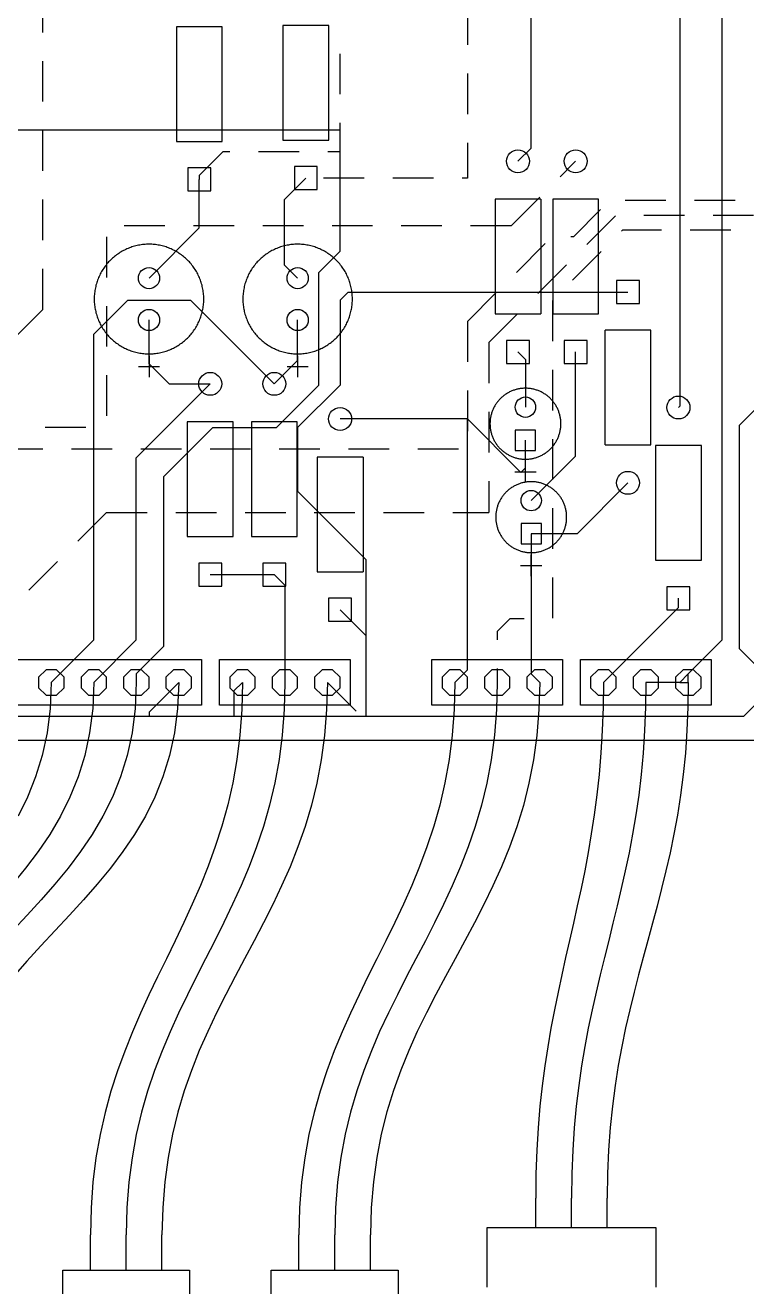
# Model space of a CAD drawing. Header units: millimetres. Extents: x 0 to 150, y 0 to 136.
# Drawn here: x 66.6 to 96.8, y 36.2 to 89 of the extents above; entities that cross this region are included whole.
import ezdxf

# ---------------------------------------------------------------- set-up
doc = ezdxf.new("R2010")
doc.units = ezdxf.units.MM
for name, color, linetype in [('CU_BOT', 5, 'Continuous'), ('CU_TOP', 1, 'Continuous'), ('HARNESS', 3, 'Continuous'), ('OUTLINE', 7, 'Continuous'), ('PADS', 2, 'Continuous'), ('PANEL', 4, 'Continuous'), ('PANEL_DETAIL', 4, 'Continuous'), ('SILK', 8, 'Continuous')]:
    doc.layers.add(name, color=color, linetype=linetype)

msp = doc.modelspace()

# ---------------------------------------------------------------- linework, layer by layer
at = {"layer": 'CU_BOT'}
for points in [[(67.293, 88.7322), (67.293, 90.4322)], [(85.073, 89.9064), (85.073, 88.2064)], [(79.739, 86.1391), (79.739, 87.8391)], [(67.293, 85.8322), (67.293, 87.5322)], [(85.073, 87.0064), (85.073, 85.3064)], [(67.293, 82.9322), (67.293, 84.6322)], [(79.2291, 83.749), (79.739, 83.749), (79.739, 84.9391)], [(85.073, 84.1064), (85.073, 82.6311), (84.8483, 82.6311)], [(73.8451, 82.7446), (74.8495, 83.749), (75.1291, 83.749)], [(76.3291, 83.749), (78.0291, 83.749)], [(88.9515, 82.6881), (89.6008, 83.3374)], [(73.8451, 82.7446), (73.8451, 82.5776)], [(80.7483, 82.6311), (79.0483, 82.6311)], [(83.6483, 82.6311), (81.9483, 82.6311)], [(67.293, 80.0322), (67.293, 81.7322)], [(86.9009, 80.6375), (88.103, 81.8396)], [(91.6741, 81.7043), (93.3741, 81.7043)], [(94.5741, 81.7043), (96.2741, 81.7043)], [(89.4001, 80.193), (89.518, 80.193), (90.6367, 81.3117)], [(90.0632, 79.8492), (91.2653, 81.0513)], [(92.4526, 81.082), (94.1526, 81.082)], [(95.3526, 81.082), (97.0526, 81.082)], [(72.4009, 80.6375), (70.7009, 80.6375)], [(75.3009, 80.6375), (73.6009, 80.6375)], [(78.2009, 80.6375), (76.5009, 80.6375)], [(81.1009, 80.6375), (79.4009, 80.6375)], [(84.0009, 80.6375), (82.3009, 80.6375)], [(86.9009, 80.6375), (85.2009, 80.6375)], [(93.1995, 80.4597), (91.5627, 80.4597), (91.518, 80.415)], [(96.0995, 80.4597), (94.3995, 80.4597)], [(69.96, 80.1784), (69.96, 78.4784)], [(87.1236, 78.6876), (88.3257, 79.8897)], [(90.6695, 79.5665), (89.4674, 78.3644)], [(67.293, 77.1322), (67.293, 78.8322)], [(88.0126, 77.7986), (89.2147, 79.0007)], [(85.073, 76.637), (86.2751, 77.8391)], [(67.293, 77.1322), (66.0909, 75.9301)], [(69.96, 77.2784), (69.96, 75.5784)], [(88.629, 77.5117), (88.629, 75.8117)], [(85.073, 76.637), (85.073, 74.937)], [(85.962, 75.748), (87.1641, 76.9501)], [(85.962, 75.748), (85.962, 74.048)], [(88.629, 74.6117), (88.629, 72.9117)], [(69.96, 74.3784), (69.96, 72.6784)], [(85.073, 73.737), (85.073, 72.037)], [(85.962, 72.848), (85.962, 71.148)], [(69.0902, 72.192), (67.3902, 72.192)], [(65.5926, 71.303), (67.2926, 71.303)], [(68.4926, 71.303), (70.1926, 71.303)], [(71.3926, 71.303), (73.0926, 71.303)], [(74.2926, 71.303), (75.9926, 71.303)], [(77.1926, 71.303), (78.8926, 71.303)], [(80.0926, 71.303), (81.7926, 71.303)], [(82.9926, 71.303), (84.6926, 71.303)], [(88.629, 71.7117), (88.629, 70.0117)], [(85.962, 69.948), (85.962, 68.636)], [(88.629, 68.8117), (88.629, 67.1117)], [(69.96, 68.636), (68.7579, 67.4339)], [(69.96, 68.636), (71.66, 68.636)], [(72.86, 68.636), (74.56, 68.636)], [(75.76, 68.636), (77.46, 68.636)], [(78.66, 68.636), (80.36, 68.636)], [(81.56, 68.636), (83.26, 68.636)], [(84.46, 68.636), (85.962, 68.636)], [(67.9094, 66.5854), (66.7073, 65.3833)], [(88.629, 65.9117), (88.629, 64.2117)], [(87.4497, 64.191), (86.851, 64.191), (86.3176, 63.6576), (86.3176, 63.3106)], [(86.3176, 62.1106), (86.3176, 61.524)], [(79.2056, 61.524), (80.4077, 60.3219)], [(69.028, 60.1016), (67.328, 60.1016)], [(71.928, 60.1016), (70.228, 60.1016)], [(74.828, 60.1016), (73.128, 60.1016)], [(77.728, 60.1016), (76.028, 60.1016)], [(80.628, 60.1016), (78.928, 60.1016)]]:
    msp.add_lwpolyline(points, dxfattribs=at)
at = {"layer": 'CU_TOP'}
for points in [[(95.741, 63.302), (95.741, 101.529), (92.6736, 101.529), (91.296, 100.1514)], [(71.2046, 61.8796), (72.3603, 63.0353), (72.3603, 70.1473), (74.405, 72.192), (77.072, 72.192), (78.85, 73.97), (78.85, 78.6817), (79.739, 79.5707), (79.739, 84.638), (49.513, 84.638), (45.068, 80.193), (35.289, 80.193), (35.289, 94.417), (39.3336, 94.417), (39.734, 94.0166)], [(87.1854, 83.3374), (87.74, 83.892), (87.74, 94.0166)], [(93.963, 91.3496), (93.963, 73.0886), (93.9042, 73.0298)], [(73.8451, 80.5524), (73.8451, 82.5776)], [(77.4163, 78.99), (77.4163, 81.7421), (78.3053, 82.6311)], [(73.8451, 80.5524), (71.738, 78.4452)], [(77.4163, 78.99), (77.961, 78.4452)], [(80.0742, 77.8612), (79.739, 77.526), (79.739, 73.97), (77.961, 72.192), (77.961, 69.525), (80.816, 66.67), (80.816, 63.49)], [(80.0742, 77.8612), (91.7912, 77.8612)], [(69.4266, 63.302), (69.4266, 76.1036), (70.849, 77.526), (73.4778, 77.526), (76.9831, 74.0207)], [(71.738, 74.859), (71.738, 76.6952)], [(77.961, 74.9986), (77.961, 76.6952)], [(106.0534, 75.748), (104.631, 75.748), (99.9193, 75.748), (96.4522, 72.2809), (96.4522, 62.9398), (97.9628, 61.4292), (96.6352, 60.1016), (80.816, 60.1016), (75.294, 60.1016), (71.738, 60.1016), (65.515, 60.1016), (44.179, 60.1016), (37.067, 60.1016), (37.067, 61.524)], [(77.961, 74.9986), (76.9831, 74.0207)], [(87.4986, 75.0411), (87.1854, 75.3542)], [(87.4986, 75.0411), (87.4986, 73.0454)], [(87.74, 69.1338), (89.6008, 70.9947), (89.6008, 75.3542)], [(72.5763, 74.0207), (71.738, 74.859)], [(74.301, 74.0207), (71.2046, 70.9243)], [(72.5763, 74.0207), (74.301, 74.0207)], [(87.3094, 70.3138), (85.073, 72.5503), (79.739, 72.5503)], [(85.073, 62.0574), (85.073, 72.5503)], [(87.3094, 70.3138), (87.4986, 70.5029), (87.4986, 71.6586)], [(71.2046, 63.302), (71.2046, 70.9243)], [(89.6602, 67.747), (91.7912, 69.8779)], [(89.6602, 67.747), (87.74, 67.747), (87.74, 61.8796), (88.0956, 61.524)], [(74.301, 66.0375), (76.9831, 66.0375)], [(77.4276, 65.593), (76.9831, 66.0375)], [(77.4276, 65.593), (77.4276, 61.524)], [(90.7626, 61.524), (93.9042, 64.6656), (93.9042, 65.0466)], [(79.739, 64.567), (80.816, 63.49), (80.816, 60.1016)], [(69.4266, 63.302), (67.6486, 61.524)], [(71.2046, 63.302), (69.4266, 61.524)], [(95.741, 63.302), (94.3186, 61.8796), (93.963, 61.524)], [(71.2046, 61.8796), (71.2046, 61.524)], [(85.073, 62.0574), (84.5396, 61.524)], [(94.3186, 61.524), (94.3186, 61.8796)], [(71.738, 60.2794), (72.9826, 61.524)], [(75.294, 61.1684), (75.6496, 61.524)], [(93.963, 61.524), (92.5406, 61.524)], [(93.963, 61.524), (94.3186, 61.524)], [(75.294, 61.1684), (75.294, 60.1016)], [(71.738, 60.2794), (71.738, 60.1016)]]:
    msp.add_lwpolyline(points, dxfattribs=at)
at = {"layer": 'HARNESS'}
for points in [[(69.4266, 61.524), (69.3819, 60.4366), (69.2527, 59.4186), (69.0459, 58.464), (68.7686, 57.5672), (68.4278, 56.7223), (68.0306, 55.9236), (67.5841, 55.1653), (67.0952, 54.4417), (66.5712, 53.7469), (66.0189, 53.0752)], [(71.2046, 61.524), (71.1599, 60.4365), (71.0306, 59.4183), (70.8236, 58.4637), (70.546, 57.5668), (70.205, 56.7219), (69.8075, 55.9232), (69.3606, 55.1649), (68.8714, 54.4413), (68.3469, 53.7466), (67.7942, 53.075), (67.2203, 52.4207), (66.6324, 51.778), (66.0373, 51.141)], [(72.9826, 61.524), (72.9379, 60.4363), (72.8084, 59.418), (72.6013, 58.4633), (72.3235, 57.5664), (71.9822, 56.7214), (71.5844, 55.9227), (71.1372, 55.1645), (70.6476, 54.4409), (70.1227, 53.7463), (69.5696, 53.0747), (68.9953, 52.4205), (68.4068, 51.7779), (67.8113, 51.141), (67.2158, 50.5041), (66.6273, 49.8615), (66.053, 49.2073)], [(67.6486, 61.524), (67.604, 60.4368), (67.4748, 59.4188), (67.2682, 58.4644), (66.9911, 57.5676), (66.6506, 56.7227), (66.2537, 55.924)], [(75.6496, 61.524), (75.6221, 60.3923), (75.5424, 59.3187), (75.4149, 58.2984), (75.2439, 57.3266), (75.0338, 56.3984), (74.789, 55.5089), (74.5137, 54.6534), (74.2124, 53.8269), (73.8893, 53.0246), (73.5488, 52.2418), (73.1953, 51.4734), (72.8331, 50.7148), (72.4665, 49.961), (72.0999, 49.2072), (71.7377, 48.4486), (71.3842, 47.6802), (71.0437, 46.8974), (70.7206, 46.0951), (70.4193, 45.2686), (70.144, 44.4131), (69.8992, 43.5236), (69.6891, 42.5954), (69.5181, 41.6236), (69.3906, 40.6033), (69.3109, 39.5297), (69.2834, 38.398)], [(77.4276, 61.524), (77.3989, 60.389), (77.3157, 59.313), (77.1826, 58.2909), (77.0041, 57.318), (76.7848, 56.3892), (76.5292, 55.4998), (76.2419, 54.6447), (75.9273, 53.8191), (75.59, 53.018), (75.2346, 52.2366), (74.8656, 51.4699), (74.4874, 50.713), (74.1048, 49.961), (73.7222, 49.209), (73.344, 48.4521), (72.975, 47.6854), (72.6196, 46.904), (72.2823, 46.1029), (71.9677, 45.2773), (71.6804, 44.4222), (71.4248, 43.5328), (71.2055, 42.604), (71.027, 41.6311), (70.8939, 40.609), (70.8107, 39.533), (70.782, 38.398)], [(79.2056, 61.524), (79.1757, 60.3856), (79.089, 59.307), (78.9503, 58.2831), (78.7643, 57.3091), (78.5358, 56.3798), (78.2694, 55.4903), (77.97, 54.6357), (77.6422, 53.8109), (77.2907, 53.0111), (76.9204, 52.2311), (76.5358, 51.4661), (76.1418, 50.7111), (75.7431, 49.961), (75.3444, 49.2109), (74.9504, 48.4559), (74.5658, 47.6909), (74.1955, 46.9109), (73.844, 46.1111), (73.5162, 45.2863), (73.2168, 44.4317), (72.9504, 43.5422), (72.7219, 42.6129), (72.5359, 41.6389), (72.3972, 40.615), (72.3105, 39.5364), (72.2806, 38.398)], [(84.5396, 61.524), (84.5114, 60.3905), (84.4297, 59.3155), (84.2991, 58.2942), (84.1239, 57.3218), (83.9086, 56.3932), (83.6576, 55.5038), (83.3755, 54.6485), (83.0667, 53.8225), (82.7356, 53.0209), (82.3866, 52.2388), (82.0244, 51.4714), (81.6532, 50.7138), (81.2775, 49.961), (80.9018, 49.2082), (80.5306, 48.4506), (80.1684, 47.6832), (79.8194, 46.9011), (79.4883, 46.0995), (79.1795, 45.2735), (78.8974, 44.4182), (78.6464, 43.5288), (78.4311, 42.6002), (78.2559, 41.6278), (78.1253, 40.6065), (78.0436, 39.5315), (78.0154, 38.398)], [(86.3176, 61.524), (86.2882, 60.3871), (86.203, 59.3096), (86.0668, 58.2866), (85.8841, 57.313), (85.6595, 56.3839), (85.3979, 55.4945), (85.1037, 54.6396), (84.7816, 53.8145), (84.4363, 53.0141), (84.0724, 52.2335), (83.6946, 51.4678), (83.3075, 50.7119), (82.9158, 49.961), (82.5241, 49.2101), (82.137, 48.4542), (81.7592, 47.6885), (81.3953, 46.9079), (81.05, 46.1075), (80.7279, 45.2824), (80.4337, 44.4275), (80.1721, 43.5381), (79.9475, 42.609), (79.7648, 41.6354), (79.6286, 40.6124), (79.5434, 39.5349), (79.514, 38.398)], [(88.0956, 61.524), (88.065, 60.3837), (87.9763, 59.3035), (87.8345, 58.2786), (87.6442, 57.3039), (87.4105, 56.3743), (87.1381, 55.4848), (86.8318, 54.6305), (86.4965, 53.8062), (86.1371, 53.0071), (85.7582, 52.228), (85.3649, 51.464), (84.9619, 50.71), (84.5541, 49.961), (84.1463, 49.212), (83.7433, 48.458), (83.35, 47.694), (82.9711, 46.9149), (82.6117, 46.1158), (82.2764, 45.2915), (81.9701, 44.4372), (81.6977, 43.5477), (81.464, 42.6181), (81.2737, 41.6434), (81.1319, 40.6185), (81.0432, 39.5383), (81.0126, 38.398)], [(90.7626, 61.524), (90.7503, 60.4939), (90.7149, 59.5118), (90.6581, 58.5735), (90.5819, 57.6752), (90.4884, 56.8128), (90.3793, 55.9823), (90.2567, 55.1798), (90.1225, 54.4012), (89.9786, 53.6426), (89.827, 52.9), (89.6696, 52.1693), (89.5082, 51.4467), (89.345, 50.728), (89.1818, 50.0093), (89.0204, 49.2867), (88.863, 48.556), (88.7114, 47.8134), (88.5675, 47.0548), (88.4333, 46.2762), (88.3107, 45.4737), (88.2016, 44.6432), (88.1081, 43.7808), (88.0319, 42.8825), (87.9751, 41.9442), (87.9397, 40.9621), (87.9274, 39.932)], [(92.5406, 61.524), (92.5271, 60.4923), (92.4881, 59.5089), (92.4258, 58.5697), (92.3421, 57.6708), (92.2393, 56.8082), (92.1196, 55.9777), (91.9849, 55.1754), (91.8374, 54.3973), (91.6794, 53.6393), (91.5128, 52.8974), (91.3398, 52.1675), (91.1626, 51.4458), (90.9833, 50.728), (90.804, 50.0102), (90.6268, 49.2885), (90.4538, 48.5586), (90.2872, 47.8167), (90.1292, 47.0587), (89.9817, 46.2806), (89.847, 45.4783), (89.7273, 44.6478), (89.6245, 43.7852), (89.5408, 42.8863), (89.4785, 41.9471), (89.4395, 40.9637), (89.426, 39.932)], [(94.3186, 61.524), (94.3039, 60.4905), (94.2614, 59.5057), (94.1935, 58.5656), (94.1023, 57.6661), (93.9903, 56.8032), (93.8598, 55.9727), (93.713, 55.1707), (93.5524, 54.393), (93.3801, 53.6356), (93.1986, 52.8945), (93.0101, 52.1656), (92.817, 51.4448), (92.6216, 50.728), (92.4262, 50.0112), (92.2331, 49.2904), (92.0446, 48.5615), (91.8631, 47.8204), (91.6908, 47.063), (91.5302, 46.2853), (91.3834, 45.4833), (91.2529, 44.6528), (91.1409, 43.7899), (91.0497, 42.8904), (90.9818, 41.9503), (90.9393, 40.9655), (90.9246, 39.932)]]:
    msp.add_lwpolyline(points, dxfattribs=at)
at = {"layer": 'OUTLINE'}
msp.add_lwpolyline([(34.4, 129.088), (132.4, 129.088), (132.4, 59.088), (34.4, 59.088)], close=True, dxfattribs=at)
at = {"layer": 'PADS'}
for points in [[(73.3651, 83.0577), (73.3651, 82.0976), (74.3252, 82.0976), (74.3252, 83.0577)], [(77.8252, 83.1112), (77.8252, 82.151), (78.7853, 82.151), (78.7853, 83.1112)], [(91.3111, 78.3412), (91.3111, 77.3811), (92.2712, 77.3811), (92.2712, 78.3412)], [(86.7053, 75.8342), (86.7053, 74.8741), (87.6654, 74.8741), (87.6654, 75.8342)], [(89.1207, 75.8342), (89.1207, 74.8741), (90.0809, 74.8741), (90.0809, 75.8342)], [(87.0718, 72.0853), (87.0718, 71.2319), (87.9253, 71.2319), (87.9253, 72.0853)], [(87.3133, 68.1737), (87.3133, 67.3203), (88.1667, 67.3203), (88.1667, 68.1737)], [(73.8209, 66.5175), (73.8209, 65.5574), (74.781, 65.5574), (74.781, 66.5175)], [(76.503, 66.5175), (76.503, 65.5574), (77.4632, 65.5574), (77.4632, 66.5175)], [(93.4241, 65.5267), (93.4241, 64.5665), (94.3843, 64.5665), (94.3843, 65.5267)], [(79.2589, 65.0471), (79.2589, 64.087), (80.2191, 64.087), (80.2191, 65.0471)], [(68.182, 61.7449), (67.8695, 62.0574), (67.4277, 62.0574), (67.1152, 61.7449), (67.1152, 61.3031), (67.4277, 60.9906), (67.8695, 60.9906), (68.182, 61.3031)], [(69.96, 61.7449), (69.6475, 62.0574), (69.2057, 62.0574), (68.8932, 61.7449), (68.8932, 61.3031), (69.2057, 60.9906), (69.6475, 60.9906), (69.96, 61.3031)], [(71.738, 61.7449), (71.4255, 62.0574), (70.9837, 62.0574), (70.6712, 61.7449), (70.6712, 61.3031), (70.9837, 60.9906), (71.4255, 60.9906), (71.738, 61.3031)], [(73.516, 61.7449), (73.2035, 62.0574), (72.7617, 62.0574), (72.4492, 61.7449), (72.4492, 61.3031), (72.7617, 60.9906), (73.2035, 60.9906), (73.516, 61.3031)], [(76.183, 61.7449), (75.8705, 62.0574), (75.4287, 62.0574), (75.1162, 61.7449), (75.1162, 61.3031), (75.4287, 60.9906), (75.8705, 60.9906), (76.183, 61.3031)], [(77.961, 61.7449), (77.6485, 62.0574), (77.2067, 62.0574), (76.8942, 61.7449), (76.8942, 61.3031), (77.2067, 60.9906), (77.6485, 60.9906), (77.961, 61.3031)], [(79.739, 61.7449), (79.4265, 62.0574), (78.9847, 62.0574), (78.6722, 61.7449), (78.6722, 61.3031), (78.9847, 60.9906), (79.4265, 60.9906), (79.739, 61.3031)], [(85.073, 61.7449), (84.7605, 62.0574), (84.3187, 62.0574), (84.0062, 61.7449), (84.0062, 61.3031), (84.3187, 60.9906), (84.7605, 60.9906), (85.073, 61.3031)], [(86.851, 61.7449), (86.5385, 62.0574), (86.0967, 62.0574), (85.7842, 61.7449), (85.7842, 61.3031), (86.0967, 60.9906), (86.5385, 60.9906), (86.851, 61.3031)], [(88.629, 61.7449), (88.3165, 62.0574), (87.8747, 62.0574), (87.5622, 61.7449), (87.5622, 61.3031), (87.8747, 60.9906), (88.3165, 60.9906), (88.629, 61.3031)], [(91.296, 61.7449), (90.9835, 62.0574), (90.5417, 62.0574), (90.2292, 61.7449), (90.2292, 61.3031), (90.5417, 60.9906), (90.9835, 60.9906), (91.296, 61.3031)], [(93.074, 61.7449), (92.7615, 62.0574), (92.3197, 62.0574), (92.0072, 61.7449), (92.0072, 61.3031), (92.3197, 60.9906), (92.7615, 60.9906), (93.074, 61.3031)], [(94.852, 61.7449), (94.5395, 62.0574), (94.0977, 62.0574), (93.7852, 61.7449), (93.7852, 61.3031), (94.0977, 60.9906), (94.5395, 60.9906), (94.852, 61.3031)]]:
    msp.add_lwpolyline(points, close=True, dxfattribs=at)
for centre, radius in [((87.1854, 83.3374), 0.4801), ((89.6008, 83.3374), 0.4801), ((71.738, 78.4452), 0.4445), ((77.961, 78.4452), 0.4445), ((71.738, 76.6952), 0.4445), ((77.961, 76.6952), 0.4445), ((74.301, 74.0207), 0.4801), ((76.9831, 74.0207), 0.4801), ((87.4986, 73.0454), 0.4267), ((93.9042, 73.0298), 0.4801), ((79.739, 72.5503), 0.4801), ((91.7912, 69.8779), 0.4801), ((87.74, 69.1338), 0.4267)]:
    msp.add_circle(centre, radius, dxfattribs=at)
at = {"layer": 'PANEL'}
for points in [[(92.966, 36.2097), (92.966, 38.693), (92.966, 38.693), (85.886, 38.693), (85.886, 36.2097)], [(68.127, 36.923), (73.437, 36.923), (73.437, 34.4095)], [(68.127, 34.4095), (68.127, 36.923)], [(76.859, 36.923), (82.169, 36.923), (82.169, 34.4095)], [(76.859, 34.4095), (76.859, 36.923)]]:
    msp.add_lwpolyline(points, dxfattribs=at)
at = {"layer": 'PANEL_DETAIL'}
for points in [[(87.9274, 38.693), (87.9274, 39.932)], [(89.426, 38.693), (89.426, 39.932)], [(90.9246, 38.693), (90.9246, 39.932)], [(69.2834, 36.923), (69.2834, 38.398)], [(70.782, 36.923), (70.782, 38.398)], [(72.2806, 36.923), (72.2806, 38.398)], [(78.0154, 36.923), (78.0154, 38.398)], [(79.514, 36.923), (79.514, 38.398)], [(81.0126, 36.923), (81.0126, 38.398)]]:
    msp.add_lwpolyline(points, dxfattribs=at)
at = {"layer": 'SILK'}
for points in [[(74.8053, 84.1689), (74.8053, 88.9695), (72.885, 88.9695), (72.885, 84.1689), (74.8053, 84.1689)], [(79.2654, 84.2224), (79.2654, 89.023), (77.3451, 89.023), (77.3451, 84.2224), (79.2654, 84.2224)], [(90.5609, 76.9455), (90.5609, 81.7461), (88.6407, 81.7461), (88.6407, 76.9455), (90.5609, 76.9455)], [(71.738, 75.2766), (71.7939, 75.2773), (71.8496, 75.2793), (71.9054, 75.2827), (71.9611, 75.2875), (72.0166, 75.2936), (72.072, 75.3011), (72.1271, 75.3099), (72.182, 75.32), (72.2367, 75.3315), (72.2911, 75.3443), (72.3451, 75.3585), (72.3988, 75.3739), (72.4521, 75.3906), (72.5049, 75.4086), (72.5573, 75.428), (72.6093, 75.4485), (72.6607, 75.4704), (72.7116, 75.4935), (72.7618, 75.5178), (72.8115, 75.5433), (72.8605, 75.5701), (72.9089, 75.598), (72.9566, 75.6271), (73.0035, 75.6574), (73.0497, 75.6888), (73.0952, 75.7213), (73.1398, 75.7549), (73.1836, 75.7895), (73.2266, 75.8253), (73.2686, 75.862), (73.3097, 75.8998), (73.35, 75.9385), (73.3892, 75.9783), (73.4274, 76.019), (73.4648, 76.0605), (73.5009, 76.103), (73.5362, 76.1464), (73.5703, 76.1907), (73.6034, 76.2357), (73.6353, 76.2815), (73.6661, 76.3281), (73.6958, 76.3754), (73.7243, 76.4234), (73.7517, 76.4722), (73.7778, 76.5215), (73.8027, 76.5715), (73.8264, 76.6221), (73.8489, 76.6732), (73.8701, 76.7249), (73.8901, 76.777), (73.9088, 76.8297), (73.9261, 76.8828), (73.9422, 76.9363), (73.9571, 76.9901), (73.9705, 77.0443), (73.9826, 77.0989), (73.9935, 77.1536), (74.0029, 77.2087), (74.0111, 77.2639), (74.0178, 77.3194), (74.0233, 77.375), (74.0273, 77.4307), (74.0301, 77.4865), (74.0315, 77.5423), (74.0315, 77.5982), (74.0301, 77.654), (74.0273, 77.7098), (74.0233, 77.7655), (74.0178, 77.8211), (74.0111, 77.8766), (74.0029, 77.9318), (73.9935, 77.9869), (73.9826, 78.0416), (73.9705, 78.0962), (73.9571, 78.1504), (73.9422, 78.2042), (73.9261, 78.2577), (73.9088, 78.3108), (73.8901, 78.3635), (73.8701, 78.4156), (73.8489, 78.4673), (73.8264, 78.5184), (73.8027, 78.569), (73.7778, 78.619), (73.7517, 78.6683), (73.7243, 78.717), (73.6958, 78.7651), (73.6661, 78.8124), (73.6353, 78.859), (73.6034, 78.9048), (73.5703, 78.9498), (73.5362, 78.994), (73.5009, 79.0374), (73.4648, 79.0799), (73.4274, 79.1215), (73.3892, 79.1622), (73.35, 79.2019), (73.3097, 79.2407), (73.2686, 79.2785), (73.2266, 79.3152), (73.1836, 79.351), (73.1398, 79.3856), (73.0952, 79.4192), (73.0497, 79.4517), (73.0035, 79.4831), (72.9566, 79.5134), (72.9089, 79.5425), (72.8605, 79.5704), (72.8115, 79.5972), (72.7618, 79.6226), (72.7116, 79.647), (72.6607, 79.6701), (72.6093, 79.6919), (72.5573, 79.7125), (72.5049, 79.7318), (72.4521, 79.7499), (72.3988, 79.7666), (72.3451, 79.782), (72.2911, 79.7962), (72.2367, 79.809), (72.182, 79.8205), (72.1271, 79.8306), (72.072, 79.8394), (72.0166, 79.8469), (71.9611, 79.853), (71.9054, 79.8578), (71.8496, 79.8611), (71.7939, 79.8632), (71.738, 79.8639), (71.6821, 79.8632), (71.6264, 79.8611), (71.5706, 79.8578), (71.5149, 79.853), (71.4594, 79.8469), (71.404, 79.8394), (71.3489, 79.8306), (71.294, 79.8205), (71.2393, 79.809), (71.1849, 79.7962), (71.1309, 79.782), (71.0772, 79.7666), (71.0239, 79.7499), (70.9711, 79.7318), (70.9186, 79.7125), (70.8667, 79.6919), (70.8153, 79.6701), (70.7644, 79.647), (70.7142, 79.6226), (70.6645, 79.5972), (70.6155, 79.5704), (70.5671, 79.5425), (70.5194, 79.5134), (70.4725, 79.4831), (70.4263, 79.4517), (70.3808, 79.4192), (70.3362, 79.3856), (70.2924, 79.351), (70.2494, 79.3152), (70.2074, 79.2785), (70.1663, 79.2407), (70.126, 79.2019), (70.0868, 79.1622), (70.0485, 79.1215), (70.0112, 79.0799), (69.975, 79.0374), (69.9398, 78.994), (69.9057, 78.9498), (69.8726, 78.9048), (69.8406, 78.859), (69.8098, 78.8124), (69.7802, 78.7651), (69.7517, 78.717), (69.7243, 78.6683), (69.6982, 78.619), (69.6733, 78.569), (69.6495, 78.5184), (69.6271, 78.4673), (69.6059, 78.4156), (69.5859, 78.3635), (69.5672, 78.3108), (69.5499, 78.2577), (69.5338, 78.2042), (69.5189, 78.1504), (69.5055, 78.0962), (69.4934, 78.0416), (69.4825, 77.9869), (69.4731, 77.9318), (69.4649, 77.8766), (69.4582, 77.8211), (69.4527, 77.7655), (69.4486, 77.7098), (69.4459, 77.654), (69.4445, 77.5982), (69.4445, 77.5423), (69.4459, 77.4865), (69.4486, 77.4307), (69.4527, 77.375), (69.4582, 77.3194), (69.4649, 77.2639), (69.4731, 77.2087), (69.4825, 77.1536), (69.4934, 77.0989), (69.5055, 77.0443), (69.5189, 76.9901), (69.5338, 76.9363), (69.5499, 76.8828), (69.5672, 76.8297), (69.5859, 76.777), (69.6059, 76.7249), (69.6271, 76.6732), (69.6495, 76.6221), (69.6733, 76.5715), (69.6982, 76.5215), (69.7243, 76.4722), (69.7517, 76.4234), (69.7802, 76.3754), (69.8098, 76.3281), (69.8406, 76.2815), (69.8726, 76.2357), (69.9057, 76.1907), (69.9398, 76.1464), (69.975, 76.103), (70.0112, 76.0605), (70.0485, 76.019), (70.0868, 75.9783), (70.126, 75.9385), (70.1663, 75.8998), (70.2074, 75.862), (70.2494, 75.8253), (70.2924, 75.7895), (70.3362, 75.7549), (70.3808, 75.7213), (70.4263, 75.6888), (70.4725, 75.6574), (70.5194, 75.6271), (70.5671, 75.598), (70.6155, 75.5701), (70.6645, 75.5433), (70.7142, 75.5178), (70.7644, 75.4935), (70.8153, 75.4704), (70.8667, 75.4485), (70.9186, 75.428), (70.9711, 75.4086), (71.0239, 75.3906), (71.0772, 75.3739), (71.1309, 75.3585), (71.1849, 75.3443), (71.2393, 75.3315), (71.294, 75.32), (71.3489, 75.3099), (71.404, 75.3011), (71.4594, 75.2936), (71.5149, 75.2875), (71.5706, 75.2827), (71.6264, 75.2793), (71.6821, 75.2773), (71.738, 75.2766)], [(77.961, 75.2766), (78.0169, 75.2773), (78.0726, 75.2793), (78.1284, 75.2827), (78.1841, 75.2875), (78.2396, 75.2936), (78.295, 75.3011), (78.3501, 75.3099), (78.405, 75.32), (78.4597, 75.3315), (78.5141, 75.3443), (78.5681, 75.3585), (78.6218, 75.3739), (78.6751, 75.3906), (78.7279, 75.4086), (78.7803, 75.428), (78.8323, 75.4485), (78.8837, 75.4704), (78.9346, 75.4935), (78.9848, 75.5178), (79.0345, 75.5433), (79.0835, 75.5701), (79.1319, 75.598), (79.1796, 75.6271), (79.2265, 75.6574), (79.2727, 75.6888), (79.3182, 75.7213), (79.3628, 75.7549), (79.4066, 75.7895), (79.4495, 75.8253), (79.4915, 75.862), (79.5327, 75.8998), (79.573, 75.9385), (79.6122, 75.9783), (79.6505, 76.019), (79.6878, 76.0605), (79.724, 76.103), (79.7592, 76.1464), (79.7933, 76.1907), (79.8264, 76.2357), (79.8584, 76.2815), (79.8892, 76.3281), (79.9188, 76.3754), (79.9473, 76.4234), (79.9747, 76.4722), (80.0008, 76.5215), (80.0257, 76.5715), (80.0494, 76.6221), (80.0719, 76.6732), (80.0931, 76.7249), (80.1131, 76.777), (80.1318, 76.8297), (80.1491, 76.8828), (80.1652, 76.9363), (80.1801, 76.9901), (80.1935, 77.0443), (80.2056, 77.0989), (80.2165, 77.1536), (80.2259, 77.2087), (80.2341, 77.2639), (80.2408, 77.3194), (80.2463, 77.375), (80.2503, 77.4307), (80.2531, 77.4865), (80.2545, 77.5423), (80.2545, 77.5982), (80.2531, 77.654), (80.2503, 77.7098), (80.2463, 77.7655), (80.2408, 77.8211), (80.2341, 77.8766), (80.2259, 77.9318), (80.2165, 77.9869), (80.2056, 78.0416), (80.1935, 78.0962), (80.1801, 78.1504), (80.1652, 78.2042), (80.1491, 78.2577), (80.1318, 78.3108), (80.1131, 78.3635), (80.0931, 78.4156), (80.0719, 78.4673), (80.0494, 78.5184), (80.0257, 78.569), (80.0008, 78.619), (79.9747, 78.6683), (79.9473, 78.717), (79.9188, 78.7651), (79.8892, 78.8124), (79.8584, 78.859), (79.8264, 78.9048), (79.7933, 78.9498), (79.7592, 78.994), (79.724, 79.0374), (79.6878, 79.0799), (79.6505, 79.1215), (79.6122, 79.1622), (79.573, 79.2019), (79.5327, 79.2407), (79.4915, 79.2785), (79.4495, 79.3152), (79.4066, 79.351), (79.3628, 79.3856), (79.3182, 79.4192), (79.2727, 79.4517), (79.2265, 79.4831), (79.1796, 79.5134), (79.1319, 79.5425), (79.0835, 79.5704), (79.0345, 79.5972), (78.9848, 79.6226), (78.9346, 79.647), (78.8837, 79.6701), (78.8323, 79.6919), (78.7803, 79.7125), (78.7279, 79.7318), (78.6751, 79.7499), (78.6218, 79.7666), (78.5681, 79.782), (78.5141, 79.7962), (78.4597, 79.809), (78.405, 79.8205), (78.3501, 79.8306), (78.295, 79.8394), (78.2396, 79.8469), (78.1841, 79.853), (78.1284, 79.8578), (78.0726, 79.8611), (78.0169, 79.8632), (77.961, 79.8639), (77.9051, 79.8632), (77.8494, 79.8611), (77.7936, 79.8578), (77.7379, 79.853), (77.6824, 79.8469), (77.627, 79.8394), (77.5719, 79.8306), (77.517, 79.8205), (77.4623, 79.809), (77.4079, 79.7962), (77.3539, 79.782), (77.3002, 79.7666), (77.2469, 79.7499), (77.1941, 79.7318), (77.1416, 79.7125), (77.0897, 79.6919), (77.0383, 79.6701), (76.9874, 79.647), (76.9372, 79.6226), (76.8875, 79.5972), (76.8385, 79.5704), (76.7901, 79.5425), (76.7424, 79.5134), (76.6955, 79.4831), (76.6493, 79.4517), (76.6038, 79.4192), (76.5592, 79.3856), (76.5154, 79.351), (76.4724, 79.3152), (76.4305, 79.2785), (76.3893, 79.2407), (76.349, 79.2019), (76.3098, 79.1622), (76.2715, 79.1215), (76.2342, 79.0799), (76.198, 79.0374), (76.1628, 78.994), (76.1287, 78.9498), (76.0956, 78.9048), (76.0636, 78.859), (76.0328, 78.8124), (76.0032, 78.7651), (75.9747, 78.717), (75.9473, 78.6683), (75.9212, 78.619), (75.8963, 78.569), (75.8725, 78.5184), (75.8501, 78.4673), (75.8289, 78.4156), (75.8089, 78.3635), (75.7902, 78.3108), (75.7729, 78.2577), (75.7568, 78.2042), (75.7419, 78.1504), (75.7285, 78.0962), (75.7164, 78.0416), (75.7055, 77.9869), (75.6961, 77.9318), (75.6879, 77.8766), (75.6812, 77.8211), (75.6757, 77.7655), (75.6716, 77.7098), (75.6689, 77.654), (75.6675, 77.5982), (75.6675, 77.5423), (75.6689, 77.4865), (75.6716, 77.4307), (75.6757, 77.375), (75.6812, 77.3194), (75.6879, 77.2639), (75.6961, 77.2087), (75.7055, 77.1536), (75.7164, 77.0989), (75.7285, 77.0443), (75.7419, 76.9901), (75.7568, 76.9363), (75.7729, 76.8828), (75.7902, 76.8297), (75.8089, 76.777), (75.8289, 76.7249), (75.8501, 76.6732), (75.8725, 76.6221), (75.8963, 76.5715), (75.9212, 76.5215), (75.9473, 76.4722), (75.9747, 76.4234), (76.0032, 76.3754), (76.0328, 76.3281), (76.0636, 76.2815), (76.0956, 76.2357), (76.1287, 76.1907), (76.1628, 76.1464), (76.198, 76.103), (76.2342, 76.0605), (76.2715, 76.019), (76.3098, 75.9783), (76.349, 75.9385), (76.3893, 75.8998), (76.4305, 75.862), (76.4724, 75.8253), (76.5154, 75.7895), (76.5592, 75.7549), (76.6038, 75.7213), (76.6493, 75.6888), (76.6955, 75.6574), (76.7424, 75.6271), (76.7901, 75.598), (76.8385, 75.5701), (76.8875, 75.5433), (76.9372, 75.5178), (76.9874, 75.4935), (77.0383, 75.4704), (77.0897, 75.4485), (77.1416, 75.428), (77.1941, 75.4086), (77.2469, 75.3906), (77.3002, 75.3739), (77.3539, 75.3585), (77.4079, 75.3443), (77.4623, 75.3315), (77.517, 75.32), (77.5719, 75.3099), (77.627, 75.3011), (77.6824, 75.2936), (77.7379, 75.2875), (77.7936, 75.2827), (77.8494, 75.2793), (77.9051, 75.2773), (77.961, 75.2766)], [(87.4986, 70.8674), (87.5347, 70.8678), (87.5709, 70.8691), (87.6069, 70.8714), (87.643, 70.8745), (87.6789, 70.8784), (87.7147, 70.8832), (87.7504, 70.8889), (87.786, 70.8955), (87.8213, 70.9029), (87.8565, 70.9112), (87.8915, 70.9203), (87.9263, 70.9303), (87.9608, 70.9412), (87.995, 70.9529), (88.029, 70.9653), (88.0626, 70.9787), (88.0958, 70.9928), (88.1287, 71.0077), (88.1613, 71.0235), (88.1935, 71.04), (88.2252, 71.0574), (88.2565, 71.0754), (88.2873, 71.0943), (88.3177, 71.1139), (88.3477, 71.1342), (88.3771, 71.1552), (88.4059, 71.1769), (88.4343, 71.1994), (88.462, 71.2225), (88.4893, 71.2463), (88.5159, 71.2707), (88.5419, 71.2959), (88.5673, 71.3216), (88.5921, 71.3479), (88.6163, 71.3748), (88.6397, 71.4023), (88.6625, 71.4304), (88.6846, 71.459), (88.706, 71.4881), (88.7266, 71.5178), (88.7466, 71.548), (88.7659, 71.5786), (88.7843, 71.6097), (88.802, 71.6412), (88.8189, 71.6732), (88.8351, 71.7056), (88.8504, 71.7383), (88.865, 71.7714), (88.8787, 71.8048), (88.8916, 71.8386), (88.9037, 71.8727), (88.915, 71.907), (88.9254, 71.9416), (88.9349, 71.9765), (88.9436, 72.0116), (88.9515, 72.0469), (88.9585, 72.0824), (88.9647, 72.118), (88.9699, 72.1538), (88.9743, 72.1896), (88.9778, 72.2256), (88.9805, 72.2617), (88.9822, 72.2978), (88.9831, 72.334), (88.9831, 72.3701), (88.9822, 72.4063), (88.9805, 72.4423), (88.9778, 72.4784), (88.9743, 72.5144), (88.9699, 72.5503), (88.9647, 72.586), (88.9585, 72.6217), (88.9515, 72.6572), (88.9436, 72.6924), (88.9349, 72.7275), (88.9254, 72.7624), (88.915, 72.797), (88.9037, 72.8314), (88.8916, 72.8655), (88.8787, 72.8992), (88.865, 72.9327), (88.8504, 72.9658), (88.8351, 72.9985), (88.8189, 73.0309), (88.802, 73.0628), (88.7843, 73.0943), (88.7659, 73.1254), (88.7466, 73.156), (88.7266, 73.1862), (88.706, 73.2159), (88.6846, 73.245), (88.6625, 73.2736), (88.6397, 73.3017), (88.6163, 73.3292), (88.5921, 73.3561), (88.5673, 73.3825), (88.5419, 73.4082), (88.5159, 73.4333), (88.4893, 73.4577), (88.462, 73.4815), (88.4343, 73.5046), (88.4059, 73.5271), (88.3771, 73.5489), (88.3477, 73.5699), (88.3177, 73.5902), (88.2873, 73.6098), (88.2565, 73.6286), (88.2252, 73.6467), (88.1935, 73.664), (88.1613, 73.6806), (88.1287, 73.6963), (88.0958, 73.7112), (88.0626, 73.7254), (88.029, 73.7387), (87.995, 73.7512), (87.9608, 73.7629), (87.9263, 73.7737), (87.8915, 73.7837), (87.8565, 73.7928), (87.8213, 73.8012), (87.786, 73.8086), (87.7504, 73.8152), (87.7147, 73.8208), (87.6789, 73.8257), (87.643, 73.8296), (87.6069, 73.8327), (87.5709, 73.8349), (87.5347, 73.8362), (87.4986, 73.8367), (87.4624, 73.8362), (87.4263, 73.8349), (87.3902, 73.8327), (87.3542, 73.8296), (87.3182, 73.8257), (87.2824, 73.8208), (87.2467, 73.8152), (87.2112, 73.8086), (87.1758, 73.8012), (87.1406, 73.7928), (87.1056, 73.7837), (87.0709, 73.7737), (87.0364, 73.7629), (87.0021, 73.7512), (86.9682, 73.7387), (86.9346, 73.7254), (86.9013, 73.7112), (86.8684, 73.6963), (86.8359, 73.6806), (86.8037, 73.664), (86.772, 73.6467), (86.7407, 73.6286), (86.7098, 73.6098), (86.6794, 73.5902), (86.6495, 73.5699), (86.6201, 73.5489), (86.5912, 73.5271), (86.5629, 73.5046), (86.5351, 73.4815), (86.5079, 73.4577), (86.4812, 73.4333), (86.4552, 73.4082), (86.4298, 73.3825), (86.405, 73.3561), (86.3809, 73.3292), (86.3574, 73.3017), (86.3346, 73.2736), (86.3126, 73.245), (86.2911, 73.2159), (86.2705, 73.1862), (86.2505, 73.156), (86.2313, 73.1254), (86.2128, 73.0943), (86.1952, 73.0628), (86.1782, 73.0309), (86.1621, 72.9985), (86.1467, 72.9658), (86.1322, 72.9327), (86.1184, 72.8992), (86.1056, 72.8655), (86.0935, 72.8314), (86.0822, 72.797), (86.0718, 72.7624), (86.0622, 72.7275), (86.0535, 72.6924), (86.0456, 72.6572), (86.0386, 72.6217), (86.0325, 72.586), (86.0272, 72.5503), (86.0228, 72.5144), (86.0193, 72.4784), (86.0167, 72.4423), (86.0149, 72.4063), (86.0141, 72.3701), (86.0141, 72.334), (86.0149, 72.2978), (86.0167, 72.2617), (86.0193, 72.2256), (86.0228, 72.1896), (86.0272, 72.1538), (86.0325, 72.118), (86.0386, 72.0824), (86.0456, 72.0469), (86.0535, 72.0116), (86.0622, 71.9765), (86.0718, 71.9416), (86.0822, 71.907), (86.0935, 71.8727), (86.1056, 71.8386), (86.1184, 71.8048), (86.1322, 71.7714), (86.1467, 71.7383), (86.1621, 71.7056), (86.1782, 71.6732), (86.1952, 71.6412), (86.2128, 71.6097), (86.2313, 71.5786), (86.2505, 71.548), (86.2705, 71.5178), (86.2911, 71.4881), (86.3126, 71.459), (86.3346, 71.4304), (86.3574, 71.4023), (86.3809, 71.3748), (86.405, 71.3479), (86.4298, 71.3216), (86.4552, 71.2959), (86.4812, 71.2707), (86.5079, 71.2463), (86.5351, 71.2225), (86.5629, 71.1994), (86.5912, 71.1769), (86.6201, 71.1552), (86.6495, 71.1342), (86.6794, 71.1139), (86.7098, 71.0943), (86.7407, 71.0754), (86.772, 71.0574), (86.8037, 71.04), (86.8359, 71.0235), (86.8684, 71.0077), (86.9013, 70.9928), (86.9346, 70.9787), (86.9682, 70.9653), (87.0021, 70.9529), (87.0364, 70.9412), (87.0709, 70.9303), (87.1056, 70.9203), (87.1406, 70.9112), (87.1758, 70.9029), (87.2112, 70.8955), (87.2467, 70.8889), (87.2824, 70.8832), (87.3182, 70.8784), (87.3542, 70.8745), (87.3902, 70.8714), (87.4263, 70.8691), (87.4624, 70.8678), (87.4986, 70.8674)], [(75.2611, 67.6288), (75.2611, 72.4294), (73.3409, 72.4294), (73.3409, 67.6288), (75.2611, 67.6288)], [(77.9432, 67.6288), (77.9432, 72.4294), (76.023, 72.4294), (76.023, 67.6288), (77.9432, 67.6288)], [(94.8643, 66.6379), (94.8643, 71.4385), (92.9441, 71.4385), (92.9441, 66.6379), (94.8643, 66.6379)], [(87.74, 66.9558), (87.7761, 66.9562), (87.8123, 66.9575), (87.8484, 66.9598), (87.8844, 66.9629), (87.9203, 66.9668), (87.9562, 66.9716), (87.9919, 66.9773), (88.0274, 66.9839), (88.0628, 66.9913), (88.098, 66.9996), (88.133, 67.0087), (88.1677, 67.0187), (88.2022, 67.0296), (88.2364, 67.0413), (88.2704, 67.0537), (88.304, 67.0671), (88.3372, 67.0812), (88.3701, 67.0961), (88.4027, 67.1119), (88.4349, 67.1284), (88.4666, 67.1458), (88.4979, 67.1638), (88.5288, 67.1827), (88.5591, 67.2023), (88.5891, 67.2226), (88.6185, 67.2436), (88.6473, 67.2653), (88.6757, 67.2878), (88.7035, 67.3109), (88.7307, 67.3347), (88.7574, 67.3591), (88.7833, 67.3843), (88.8088, 67.41), (88.8335, 67.4363), (88.8577, 67.4632), (88.8811, 67.4907), (88.904, 67.5188), (88.926, 67.5474), (88.9474, 67.5766), (88.9681, 67.6062), (88.988, 67.6364), (89.0073, 67.667), (89.0258, 67.6981), (89.0434, 67.7296), (89.0603, 67.7616), (89.0765, 67.794), (89.0918, 67.8267), (89.1064, 67.8598), (89.1201, 67.8932), (89.133, 67.927), (89.1451, 67.9611), (89.1564, 67.9954), (89.1668, 68.03), (89.1763, 68.0649), (89.1851, 68.1), (89.1929, 68.1353), (89.1999, 68.1708), (89.2061, 68.2064), (89.2113, 68.2422), (89.2157, 68.278), (89.2192, 68.314), (89.2219, 68.3501), (89.2236, 68.3862), (89.2245, 68.4224), (89.2245, 68.4585), (89.2236, 68.4947), (89.2219, 68.5307), (89.2192, 68.5668), (89.2157, 68.6028), (89.2113, 68.6387), (89.2061, 68.6744), (89.1999, 68.7101), (89.1929, 68.7456), (89.1851, 68.7808), (89.1763, 68.8159), (89.1668, 68.8508), (89.1564, 68.8854), (89.1451, 68.9198), (89.133, 68.9539), (89.1201, 68.9876), (89.1064, 69.0211), (89.0918, 69.0542), (89.0765, 69.0869), (89.0603, 69.1193), (89.0434, 69.1512), (89.0258, 69.1827), (89.0073, 69.2139), (88.988, 69.2444), (88.9681, 69.2746), (88.9474, 69.3043), (88.926, 69.3334), (88.904, 69.362), (88.8811, 69.3901), (88.8577, 69.4176), (88.8335, 69.4445), (88.8088, 69.4709), (88.7833, 69.4966), (88.7574, 69.5217), (88.7307, 69.5461), (88.7035, 69.5699), (88.6757, 69.593), (88.6473, 69.6155), (88.6185, 69.6373), (88.5891, 69.6583), (88.5591, 69.6786), (88.5288, 69.6982), (88.4979, 69.717), (88.4666, 69.7351), (88.4349, 69.7524), (88.4027, 69.7689), (88.3701, 69.7847), (88.3372, 69.7996), (88.304, 69.8138), (88.2704, 69.8271), (88.2364, 69.8396), (88.2022, 69.8513), (88.1677, 69.8621), (88.133, 69.8721), (88.098, 69.8812), (88.0628, 69.8896), (88.0274, 69.897), (87.9919, 69.9036), (87.9562, 69.9092), (87.9203, 69.9141), (87.8844, 69.918), (87.8484, 69.9211), (87.8123, 69.9233), (87.7761, 69.9246), (87.74, 69.9251), (87.7039, 69.9246), (87.6677, 69.9233), (87.6316, 69.9211), (87.5956, 69.918), (87.5597, 69.9141), (87.5238, 69.9092), (87.4881, 69.9036), (87.4526, 69.897), (87.4172, 69.8896), (87.382, 69.8812), (87.347, 69.8721), (87.3123, 69.8621), (87.2778, 69.8513), (87.2436, 69.8396), (87.2096, 69.8271), (87.176, 69.8138), (87.1428, 69.7996), (87.1099, 69.7847), (87.0773, 69.7689), (87.0451, 69.7524), (87.0134, 69.7351), (86.9821, 69.717), (86.9512, 69.6982), (86.9209, 69.6786), (86.8909, 69.6583), (86.8615, 69.6373), (86.8327, 69.6155), (86.8043, 69.593), (86.7765, 69.5699), (86.7493, 69.5461), (86.7226, 69.5217), (86.6967, 69.4966), (86.6712, 69.4709), (86.6465, 69.4445), (86.6223, 69.4176), (86.5989, 69.3901), (86.576, 69.362), (86.554, 69.3334), (86.5326, 69.3043), (86.5119, 69.2746), (86.492, 69.2444), (86.4727, 69.2139), (86.4542, 69.1827), (86.4366, 69.1512), (86.4197, 69.1193), (86.4035, 69.0869), (86.3882, 69.0542), (86.3736, 69.0211), (86.3599, 68.9876), (86.347, 68.9539), (86.3349, 68.9198), (86.3236, 68.8854), (86.3132, 68.8508), (86.3037, 68.8159), (86.2949, 68.7808), (86.2871, 68.7456), (86.2801, 68.7101), (86.2739, 68.6744), (86.2687, 68.6387), (86.2643, 68.6028), (86.2608, 68.5668), (86.2581, 68.5307), (86.2563, 68.4947), (86.2555, 68.4585), (86.2555, 68.4224), (86.2563, 68.3862), (86.2581, 68.3501), (86.2608, 68.314), (86.2643, 68.278), (86.2687, 68.2422), (86.2739, 68.2064), (86.2801, 68.1708), (86.2871, 68.1353), (86.2949, 68.1), (86.3037, 68.0649), (86.3132, 68.03), (86.3236, 67.9954), (86.3349, 67.9611), (86.347, 67.927), (86.3599, 67.8932), (86.3736, 67.8598), (86.3882, 67.8267), (86.4035, 67.794), (86.4197, 67.7616), (86.4366, 67.7296), (86.4542, 67.6981), (86.4727, 67.667), (86.492, 67.6364), (86.5119, 67.6062), (86.5326, 67.5766), (86.554, 67.5474), (86.576, 67.5188), (86.5989, 67.4907), (86.6223, 67.4632), (86.6465, 67.4363), (86.6712, 67.41), (86.6967, 67.3843), (86.7226, 67.3591), (86.7493, 67.3347), (86.7765, 67.3109), (86.8043, 67.2878), (86.8327, 67.2653), (86.8615, 67.2436), (86.8909, 67.2226), (86.9209, 67.2023), (86.9512, 67.1827), (86.9821, 67.1638), (87.0134, 67.1458), (87.0451, 67.1284), (87.0773, 67.1119), (87.1099, 67.0961), (87.1428, 67.0812), (87.176, 67.0671), (87.2096, 67.0537), (87.2436, 67.0413), (87.2778, 67.0296), (87.3123, 67.0187), (87.347, 67.0087), (87.382, 66.9996), (87.4172, 66.9913), (87.4526, 66.9839), (87.4881, 66.9773), (87.5238, 66.9716), (87.5597, 66.9668), (87.5956, 66.9629), (87.6316, 66.9598), (87.6677, 66.9575), (87.7039, 66.9562), (87.74, 66.9558)], [(64.9116, 62.483), (73.9416, 62.483), (73.9416, 60.565), (64.9116, 60.565), (64.9116, 62.483)], [(74.6906, 62.483), (80.1646, 62.483), (80.1646, 60.565), (74.6906, 60.565), (74.6906, 62.483)], [(83.5806, 62.483), (89.0546, 62.483), (89.0546, 60.565), (83.5806, 60.565), (83.5806, 62.483)], [(89.8036, 62.483), (95.2776, 62.483), (95.2776, 60.565), (89.8036, 60.565), (89.8036, 62.483)]]:
    msp.add_lwpolyline(points, close=True, dxfattribs=at)
for points in [[(88.1455, 81.7461), (86.2253, 81.7461), (86.2253, 76.9455), (88.1455, 76.9455)], [(88.1455, 81.7461), (88.1455, 76.9455)], [(90.8311, 71.4692), (90.8311, 76.2699)], [(90.8311, 71.4692), (92.7513, 71.4692), (92.7513, 76.2699), (90.8311, 76.2699)], [(71.738, 75.1877), (71.738, 74.2987)], [(77.961, 75.1877), (77.961, 74.2987)], [(71.2935, 74.7432), (72.1825, 74.7432)], [(77.5165, 74.7432), (78.4055, 74.7432)], [(80.6991, 70.959), (78.7789, 70.959), (78.7789, 66.1584), (80.6991, 66.1584)], [(80.6991, 70.959), (80.6991, 66.1584)], [(87.4986, 69.8895), (87.4986, 70.7785)], [(87.0541, 70.334), (87.9431, 70.334)], [(87.74, 65.9779), (87.74, 66.8669)], [(87.2955, 66.4224), (88.1845, 66.4224)]]:
    msp.add_lwpolyline(points, dxfattribs=at)

doc.saveas('drawing.dxf')
